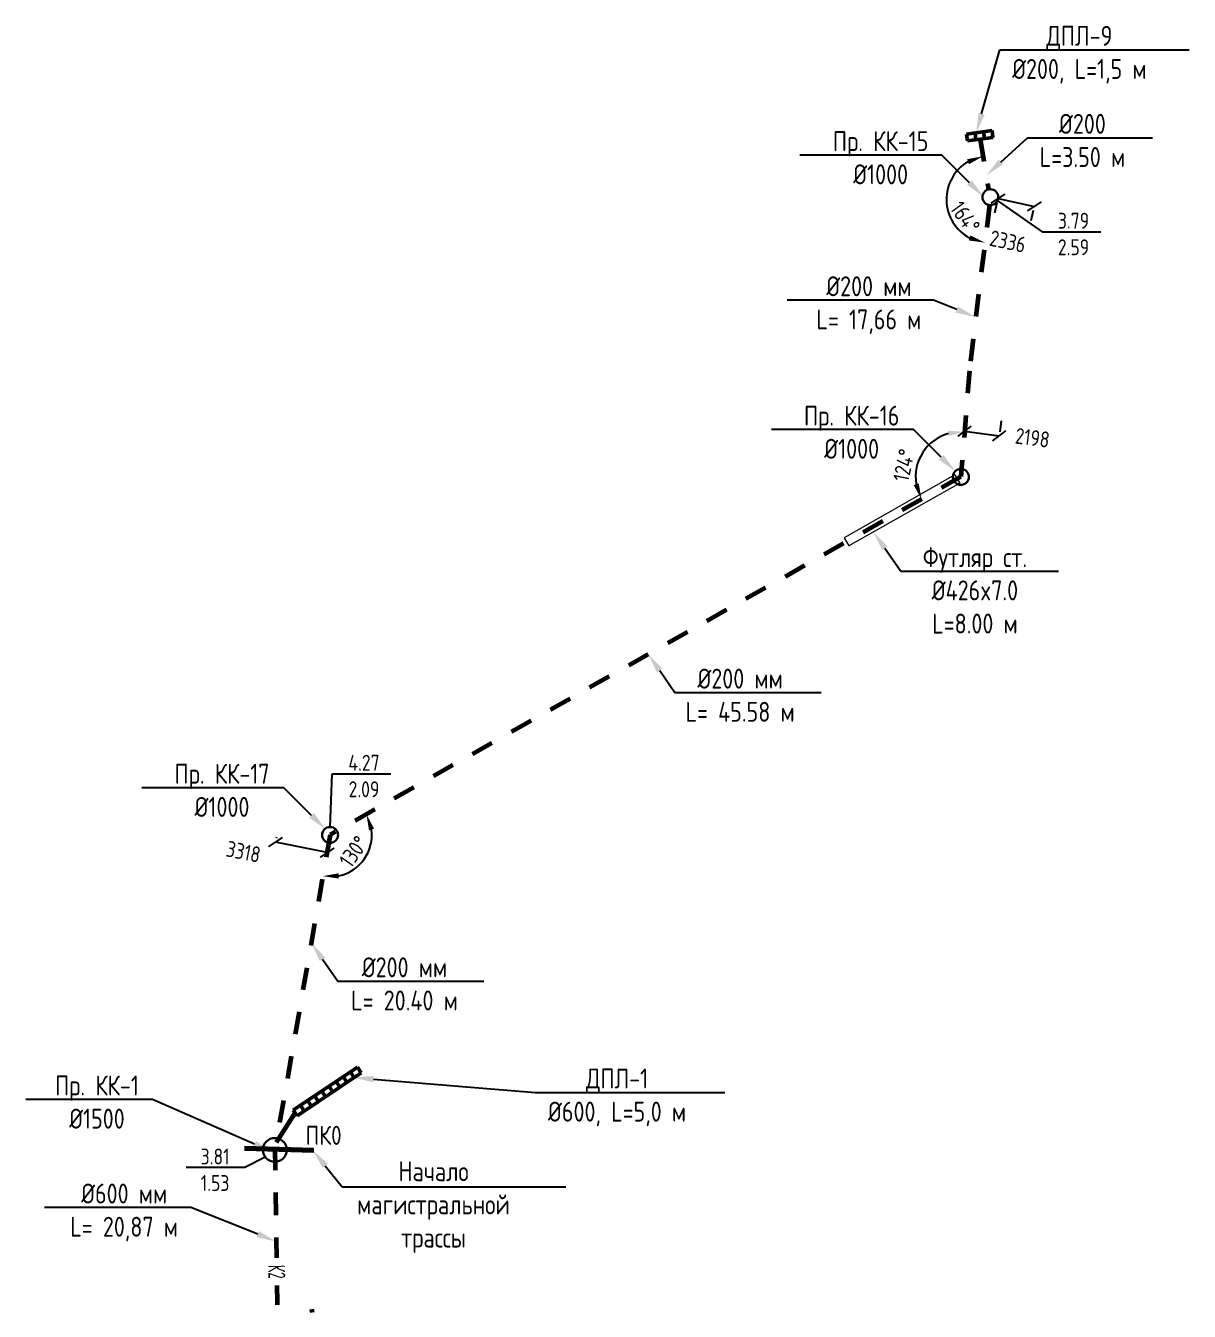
# Model space of a CAD drawing. Header units: millimetres. Extents: x 23834235 to 25435680, y -11289 to 22997815.
# Drawn here: x 25300945 to 25374028, y 22779408 to 22860162 of the extents above; entities that cross this region are included whole.
import ezdxf
from ezdxf import colors
from ezdxf.entities.mleader import LeaderData, LeaderLine
from ezdxf.math import Vec2, Vec3

# ---------------------------------------------------------------- set-up
doc = ezdxf.new("R2010")
doc.units = ezdxf.units.MM
doc.set_wipeout_variables(frame=1)
doc.linetypes.add('Штриховая', pattern=[2822.222233, 1411.111116, -1411.111116])
for name, color, linetype, lineweight in [('ВК_Текст', 7, 'Continuous', 25), ('Колодца К2', 30, 'Continuous', 30), ('Лотки К2', 30, 'Continuous', 30), ('Пикеты', 1, 'Continuous', 60), ('Труба К2', 7, 'Continuous', 60)]:
    doc.layers.add(name, color=color, linetype=linetype, lineweight=lineweight)
doc.layers.add('Выноски', color=7, linetype='Continuous')
doc.styles.add('GOST 2.304', font='GOST_type.ttf')
doc.styles.add('GOST_100', font='cs_gost2304.shx', dxfattribs={"width": 0.7, "height": 300})
doc.styles.get("Standard").update_dxf_attribs({"font": 'arial.ttf'})
doc.dimstyles.new('ISO-25', dxfattribs={"dimtxt": 2.5, "dimasz": 2.5, "dimexe": 1.25, "dimexo": 0.625, "dimtad": 1, "dimtxsty": 'Standard', "dimcen": 2.5, "dimadec": 0, "dimazin": 0, "dimtfac": 1, "dimtmove": 0, "dimatfit": 3, "dimfxl": 1, "dimarcsym": 0})
doc.dimstyles.new('STANDARD$0', dxfattribs={"dimscale": 100, "dimtxt": 2.5, "dimasz": 1, "dimexe": 0.5, "dimexo": 2, "dimgap": 1, "dimtad": 1, "dimdec": 0, "dimzin": 0, "dimdsep": 46, "dimtxsty": 'Standard', "dimblk1": 'OBLIQUE', "dimblk2": 'OBLIQUE', "dimsah": 1, "dimcen": 2, "dimadec": 0, "dimazin": 0, "dimtfac": 1, "dimtdec": 4, "dimtofl": 0, "dimtmove": 2, "dimatfit": 3, "dimldrblk": 'OBLIQUE', "dimfxl": 1, "dimtolj": 1, "dimtzin": 0, "dimarcsym": 0})

# ---------------------------------------------------------------- blocks, each defined once
blk = doc.blocks.new('*U4')
at = {"color": 255}
blk.add_wipeout([(-200, 125), (200, 125), (200, -125), (-200, -125)], dxfattribs=at)
at = {"layer": 'ВК_Текст', "insert": (0, 0), "char_height": 250, "attachment_point": 5, "style": 'GOST_100'}
blk.add_mtext('К2', dxfattribs=at)
blk = doc.blocks.new('_ArchTick')
at = {"color": 0, "linetype": 'ByBlock', "const_width": 0.15}
blk.add_lwpolyline([(-0.5, -0.5), (0.5, 0.5)], dxfattribs=at)
blk = doc.blocks.new('*D13')
at = {"color": 0, "lineweight": -2, "transparency": 16777216}
for p, q in [((25361823, 22848413), (25361962, 22849059)), ((25362015, 22849303), (25364299, 22848812)), ((25364107, 22847922), (25364246, 22848568))]:
    blk.add_line(p, q, dxfattribs=at)
at = {"color": 0, "lineweight": -2, "transparency": 16777216, "xscale": 750.0000000000001, "yscale": 750.0000000000001, "zscale": 750.0000000000001}
for p, rotation in [((25362015, 22849303), 167.8735623773053), ((25364299, 22848812), 347.8735623773052)]:
    blk.add_blockref('_ArchTick', p, dxfattribs=dict(at, rotation=rotation))
at = {"color": 0, "transparency": 16777216, "insert": (25362631, 22846611), "char_height": 1000, "attachment_point": 5, "rotation": 347.87356, "style": 'GOST 2.304'}
blk.add_mtext('\\A1;2336', dxfattribs=at)
blk = doc.blocks.new('_Oblique')
at = {"color": 0, "linetype": 'ByBlock', "lineweight": -2}
blk.add_line((-0.5, -0.5), (0.5, 0.5), dxfattribs=at)
blk = doc.blocks.new('*D9')
at = {"color": 0, "lineweight": -2, "transparency": 16777216}
for p, q in [((25360031, 22835623), (25359941, 22834938)), ((25362211, 22835337), (25362121, 22834652)), ((25359909, 22834690), (25362088, 22834404))]:
    blk.add_line(p, q, dxfattribs=at)
at = {"color": 0, "lineweight": -2, "transparency": 16777216, "xscale": 750.0000000000001, "yscale": 750.0000000000001, "zscale": 750.0000000000001}
for p, rotation in [((25359909, 22834690), 172.5132676109116), ((25362088, 22834404), 352.5132676109116)]:
    blk.add_blockref('_ArchTick', p, dxfattribs=dict(at, rotation=rotation))
at = {"color": 0, "transparency": 16777216, "insert": (25364181, 22834278), "char_height": 1000, "attachment_point": 5, "rotation": 352.51327, "style": 'GOST 2.304'}
blk.add_mtext('\\A1;2198', dxfattribs=at)
blk = doc.blocks.new('*D11')
at = {"color": 0, "lineweight": -2, "transparency": 16777216}
for p, q in [((25316698, 22809196), (25316683, 22809126)), ((25319885, 22808219), (25316634, 22808881)), ((25319949, 22808534), (25319935, 22808464))]:
    blk.add_line(p, q, dxfattribs=at)
at = {"color": 0, "lineweight": -2, "transparency": 16777216, "xscale": 750.0000000000001, "yscale": 750.0000000000001, "zscale": 750.0000000000001}
for p, rotation in [((25316634, 22808881), 168.4884245579586), ((25319885, 22808219), 348.4884245579586)]:
    blk.add_blockref('_ArchTick', p, dxfattribs=dict(at, rotation=rotation))
at = {"color": 0, "transparency": 16777216, "insert": (25314624, 22808271), "char_height": 1000, "attachment_point": 5, "rotation": 348.48842, "style": 'GOST 2.304'}
blk.add_mtext('\\A1;3318', dxfattribs=at)
blk = doc.blocks.new('_None')
blk = doc.blocks.new('*D14')
at = {"color": 0, "lineweight": -2, "transparency": 16777216}
blk.add_arc((25361517, 22849256), 2741, 120.36111, 242.08506, dxfattribs=at)
at = {"color": 0, "transparency": 16777216}
for points in [[(25360075, 22851777), (25360189, 22851464), (25361073, 22851960)], [(25360284, 22846993), (25360184, 22846675), (25361188, 22846535)]]:
    blk.add_solid(points, dxfattribs=at)
at = {"color": 0, "transparency": 16777216, "insert": (25359954, 22848129), "char_height": 1000, "attachment_point": 5, "rotation": 305.78707, "style": 'GOST 2.304'}
blk.add_mtext('164°', dxfattribs=at)
blk = doc.blocks.new('*D15')
at = {"color": 0, "lineweight": -2, "transparency": 16777216}
blk.add_arc((25359683, 22831820), 2843, 105.68769, 189.32344, dxfattribs=at)
at = {"color": 0, "transparency": 16777216}
for points in [[(25358898, 22834723), (25358930, 22834392), (25359909, 22834654)], [(25357034, 22831415), (25356720, 22831304), (25357210, 22830417)]]:
    blk.add_solid(points, dxfattribs=at)
at = {"color": 0, "transparency": 16777216, "insert": (25356101, 22832556), "char_height": 1000, "attachment_point": 5, "rotation": 78.3875, "style": 'GOST 2.304'}
blk.add_mtext('124°', dxfattribs=at)
blk = doc.blocks.new('*D16')
at = {"color": 0, "lineweight": -2, "transparency": 16777216}
blk.add_arc((25320060, 22809329), 2628, 281.99776, 7.6492, dxfattribs=at)
at = {"color": 0, "transparency": 16777216}
for points in [[(25322507, 22809626), (25322823, 22809732), (25322346, 22810626)], [(25320610, 22806591), (25320604, 22806924), (25319607, 22806740)]]:
    blk.add_solid(points, dxfattribs=at)
at = {"color": 0, "transparency": 16777216, "insert": (25321544, 22808283), "char_height": 1000, "attachment_point": 5, "rotation": 54.82348, "style": 'GOST 2.304'}
blk.add_mtext('130°', dxfattribs=at)

msp = doc.modelspace()

# ---------------------------------------------------------------- linework, layer by layer
at = {"color": 6, "lineweight": 20}
for p, q in [((25359312.672, 22831952.77), (25352355.412, 22828003.525)), ((25359312.672, 22831952.77), (25359606.73, 22831434.738)), ((25359606.73, 22831434.738), (25352649.47, 22827485.493)), ((25352355.412, 22828003.525), (25352649.47, 22827485.493))]:
    msp.add_line(p, q, dxfattribs=at)
at = {"color": 18, "lineweight": 50, "true_color": 0x000000}
msp.add_line((25318794.64, 22779408.093), (25319056.319, 22779447.675), dxfattribs=at)
at = {"layer": 'Колодца К2'}
for centre, radius in [((25361533.537, 22849390.673), 500), ((25359682.776, 22831820.381, 4000), 500), ((25320060.178, 22809328.863, 4000), 500), ((25316594.811, 22789542.902), 750)]:
    msp.add_circle(centre, radius, dxfattribs=at)
at = {"layer": 'Лотки К2', "lineweight": 50}
for p, q in [((25360036.165, 22853351.618, 195140.312), (25361636.903, 22853573.601, 116155.31)), ((25361103.324, 22853499.606, 142483.644), (25361162.855, 22853070.322, -79060.087)), ((25361636.903, 22853573.601, 116155.31), (25361696.434, 22853144.316, -105388.421)), ((25360036.165, 22853351.618, 195140.312), (25360095.696, 22852922.333, -26403.419)), ((25360095.696, 22852922.333, -26403.419), (25361696.434, 22853144.316, -105388.421)), ((25360569.744, 22853425.612, 168811.978), (25360629.276, 22852996.327, -52731.753)), ((25317751.585, 22792047.915, 195140.312), (25321776.624, 22794750.473, -41814.696)), ((25321776.624, 22794750.473, -41814.696), (25322018.214, 22794390.663, -263358.426)), ((25317993.175, 22791688.105, -26403.419), (25322018.214, 22794390.663, -263358.426)), ((25320434.944, 22793849.621, 37170.307), (25320676.534, 22793489.81, -184373.424)), ((25320882.171, 22794149.905, 10841.973), (25321123.761, 22793790.095, -210701.758)), ((25321329.397, 22794450.189, -15486.361), (25321570.987, 22794090.379, -237030.092)), ((25319093.265, 22792948.768, 116155.31), (25319334.855, 22792588.958, -105388.421)), ((25319540.491, 22793249.052, 89826.975), (25319782.081, 22792889.242, -131716.755)), ((25319987.718, 22793549.336, 63498.641), (25320229.308, 22793189.526, -158045.09)), ((25318198.812, 22792348.2, 168811.978), (25318440.402, 22791988.389, -52731.753)), ((25318646.038, 22792648.484, 142483.644), (25318887.628, 22792288.673, -79060.087)), ((25317751.585, 22792047.915, 195140.312), (25317993.175, 22791688.105, -26403.419))]:
    msp.add_line(p, q, dxfattribs=at)
at = {"layer": 'Пикеты', "color": 240, "lineweight": 70, "true_color": 0xed1f24}
msp.add_line((25314679.33, 22789663.723), (25319032.112, 22789527.331), dxfattribs=at)
at = {"layer": 'Труба К2', "linetype": 'Штриховая', "ltscale": 20}
msp.add_line((25316692.81, 22790033.204), (25317872.38, 22791868.01, 84368.447), dxfattribs=at)
at = {"layer": 'Труба К2', "linetype": 'Штриховая'}
for points, elevation in [([(25360896.065, 22853033.325), (25361415.185, 22849876.464)], -65895.92), ([(25361473.538, 22848894.286), (25360215.783, 22838488.689), (25359682.776, 22831820.381), (25320060.178, 22809328.863), (25316681.069, 22790035.405)], 4000)]:
    msp.add_lwpolyline(points, dxfattribs=dict(at, elevation=elevation))
msp.add_lwpolyline([(25316592.553, 22789689.241), (25316766.993, 22778383.926), (25317226.49, 22768658.5), (25316246.5, 22761063.786), (25321021.812, 22735604.712), (25323973.974, 22719865.572), (25322342.622, 22719534.692), (25328321.463, 22674681.46), (25330014.834, 22663216.801)], dxfattribs=at)

# ---------------------------------------------------------------- texts
at = {"layer": 'Пикеты', "style": 'GOST 2.304'}
msp.add_text('ПК0', height=1200, dxfattribs=at).set_placement((25318528.387, 22789861.854))

# ---------------------------------------------------------------- dimensions: what is measured, and where the dimension line sits
for base, line1, line2, picture, middle in [((25359055.378, 22850460.401), ((25361473.538, 22848894.286, 4000), (25360215.783, 22838488.689, 4000)), ((25360896.065, 22853033.325, -65895.92), (25361415.185, 22849876.464, -65895.92)), '*D14', (25359293.954, 22847653.125)), ((25357979.129, 22834096.558), ((25360215.783, 22838488.689, 4000), (25359682.776, 22831820.381, 4000)), ((25359682.776, 22831820.381, 4000), (25320060.178, 22809328.863, 4000)), '*D15', (25356897.84, 22832392.68))]:
    dim = msp.add_angular_dim_2l(base=base, line1=line1, line2=line2, dimstyle='ISO-25', override={"dimscale": 500, "dimtxt": 2, "dimasz": 2, "dimtxsty": 'GOST 2.304'})
    dim.commit()
    dim.dimension.update_dxf_attribs({"geometry": picture, "text_midpoint": middle, "dimtype": 162})
dim = msp.add_aligned_dim(p1=(25362033.537, 22849390.673), p2=(25364317.505, 22848899.931), distance=-89.646, dimstyle='STANDARD$0', override={"dimscale": 500, "dimtxt": 2, "dimasz": 1.5, "dimtxsty": 'GOST 2.304', "dimblk1": 'ArchTick', "dimblk2": 'ArchTick'})
dim.commit()
dim.dimension.update_dxf_attribs({"geometry": '*D13', "text_midpoint": (25362631.065, 22846611.344)})
for base, p1, p2, angle, picture, middle in [((25362088.392, 22834403.913), (25359901.145, 22834631.96), (25362080.72, 22834345.527), 352.51326761, '*D9', (25364181.36, 22834277.52)), ((25316633.594, 22808881.474), (25319749.344, 22807554.113, 4000), (25316498.116, 22808216.267), 168.48842456, '*D11', (25314623.982, 22808270.895))]:
    dim = msp.add_linear_dim(base=base, p1=p1, p2=p2, angle=angle, dimstyle='STANDARD$0', override={"dimscale": 500, "dimtxt": 2, "dimasz": 1.5, "dimtxsty": 'GOST 2.304', "dimblk1": 'ArchTick', "dimblk2": 'ArchTick'})
    dim.commit()
    dim.dimension.update_dxf_attribs({"geometry": picture, "text_midpoint": middle, "dimtype": 161})
dim = msp.add_angular_dim_2l(base=(25321500.865, 22807130.412), line1=((25320060.178, 22809328.863, 4000), (25316681.069, 22790035.405, 4000)), line2=((25359682.776, 22831820.381, 4000), (25320060.178, 22809328.863, 4000)), dimstyle='ISO-25', override={"dimscale": 500, "dimtxt": 2, "dimasz": 2, "dimtxsty": 'GOST 2.304'})
dim.commit()
dim.dimension.update_dxf_attribs({"geometry": '*D16', "text_midpoint": (25321544.212, 22808282.903)})

# ---------------------------------------------------------------- leaders
at = {"layer": 'Выноски', "color": 0, "lineweight": -2}
ml = msp.add_multileader_mtext('Standard', dxfattribs=at)
ml.set_content('{\\C0;ДПЛ-9\\P%%C200, L=1,5 м}', color=5, style='GOST 2.304')
ml.set_leader_properties(lineweight=-3)
ml.build(insert=Vec2(0, 0))
ml.multileader.update_dxf_attribs({"text_left_attachment_type": 6, "text_right_attachment_type": 6, "dogleg_length": 1, "arrow_head_size": 1250, "scale": 500})
ctx = ml.context
ctx.base_point, ctx.scale, ctx.char_height, ctx.arrow_head_size, ctx.landing_gap_size, ctx.plane_origin = Vec3(25362232.428, 22858654.111, 4288), 500, 1250, 1250, 900, Vec3(25361284.795, 22838119.111, 4288)
ctx.left_attachment, ctx.right_attachment, ctx.text_align_type = 6, 6, 1
notes = []
notes.append((ctx, [(0, (1, 1, 0), (25362132.58, 22858654.111, 4288), (1, 0), 99.848, [(1, [(25360642.551, 22853426.327, 4288)], 0, [])])]))
ctx.mtext.insert, ctx.mtext.alignment, ctx.mtext.flow_direction = Vec3(25367125.459, 22860154.111, 4288), 2, 5
ml = msp.add_multileader_mtext('Standard', dxfattribs=at)
ml.set_content('{\\C0;%%C200\\PL=3.50 м}', color=5, style='GOST 2.304')
ml.set_leader_properties(lineweight=-3)
ml.build(insert=Vec2(0, 0))
ml.multileader.update_dxf_attribs({"text_left_attachment_type": 6, "text_right_attachment_type": 6, "dogleg_length": 1, "arrow_head_size": 1250, "scale": 500})
ctx = ml.context
ctx.base_point, ctx.scale, ctx.char_height, ctx.arrow_head_size, ctx.landing_gap_size, ctx.plane_origin = Vec3(25363972.388, 22853121.756, 4288), 500, 1250, 1250, 900, Vec3(25362643.963, 22832727.663, 4288)
ctx.left_attachment, ctx.right_attachment, ctx.text_align_type = 6, 6, 1
notes.append((ctx, [(0, (1, 1, 0), (25363872.541, 22853121.756, 4288), (1, 0), 99.848, [(1, [(25361270.428, 22850756.758, 4288)], 0, [])])]))
ctx.mtext.insert, ctx.mtext.alignment, ctx.mtext.flow_direction = Vec3(25367315.651, 22854621.756, 4288), 2, 5
ml = msp.add_multileader_mtext('Standard', dxfattribs=at)
ml.set_content('{\\C0;Пр. КК-15\\P%%C1000}', color=5, style='GOST 2.304')
ml.set_leader_properties(lineweight=-3)
ml.build(insert=Vec2(0, 0))
ml.multileader.update_dxf_attribs({"text_left_attachment_type": 6, "text_right_attachment_type": 6, "dogleg_length": 1, "arrow_head_size": 1250, "scale": 500})
ctx = ml.context
ctx.base_point, ctx.scale, ctx.char_height, ctx.arrow_head_size, ctx.landing_gap_size, ctx.plane_origin = Vec3(25350896.81, 22852036.156, 4288), 500, 1250, 1250, 900, Vec3(25361752.64, 22834105.528, 4288)
ctx.left_attachment, ctx.right_attachment, ctx.text_align_type = 6, 6, 1
notes.append((ctx, [(1, (1, 1, 0), (25358487.329, 22852036.156, 4288), (-1, 0), 99.848, [(1, [(25361110.396, 22849412.744, 4288)], 0, [])])]))
ctx.mtext.insert, ctx.mtext.alignment, ctx.mtext.flow_direction = Vec3(25354642.146, 22853536.156, 4288), 2, 5
ml = msp.add_multileader_mtext('Standard', dxfattribs=at)
ml.set_content('{\\C0;3.79\\P2.59}', color=5, style='GOST 2.304')
ml.set_leader_properties(lineweight=-3)
ml.set_arrow_properties(name='NONE')
ml.build(insert=Vec2(0, 0))
ml.multileader.update_dxf_attribs({"text_left_attachment_type": 6, "text_right_attachment_type": 6, "dogleg_length": 1, "arrow_head_size": 1250, "scale": 500})
ctx = ml.context
ctx.base_point, ctx.scale, ctx.char_height, ctx.arrow_head_size, ctx.landing_gap_size, ctx.plane_origin = Vec3(25364892.055, 22847213.512, 4000), 500, 1000, 1250, 900, Vec3(25362114.85, 22827792.424, 4000)
ctx.left_attachment, ctx.right_attachment, ctx.text_align_type = 6, 6, 1
notes.append((ctx, [(0, (1, 1, 0), (25364792.207, 22847213.512, 4000), (1, 0), 99.848, [(1, [(25362025.382, 22849147.862, 4000)], 0, [])])]))
ctx.mtext.insert, ctx.mtext.alignment, ctx.mtext.flow_direction = Vec3(25366757.029, 22848413.512, 4000), 2, 5
ml = msp.add_multileader_mtext('Standard', dxfattribs=at)
ml.set_content('{\\C0;%%C200 мм\\PL= 17,66 м}', color=5, style='GOST 2.304')
ml.set_leader_properties(lineweight=-3)
ml.build(insert=Vec2(0, 0))
ml.multileader.update_dxf_attribs({"text_left_attachment_type": 6, "text_right_attachment_type": 6, "dogleg_length": 1, "arrow_head_size": 1250, "scale": 500})
ctx = ml.context
ctx.base_point, ctx.scale, ctx.char_height, ctx.arrow_head_size, ctx.landing_gap_size, ctx.plane_origin = Vec3(25349950.419, 22842920.496), 500, 1250, 1250, 900, Vec3(25346996.968, 22823090.121)
ctx.left_attachment, ctx.right_attachment, ctx.text_align_type = 6, 6, 1
notes.append((ctx, [(1, (1, 1, 0), (25357959.988, 22842920.496), (-1, 0), 99.848, [(1, [(25360587.994, 22841868.288)], 0, [])])]))
ctx.mtext.insert, ctx.mtext.alignment, ctx.mtext.flow_direction = Vec3(25353905.279, 22844420.496), 2, 5
ml = msp.add_multileader_mtext('Standard', dxfattribs=at)
ml.set_content('{\\C0;Пр. КК-16\\P%%C1000}', color=5, style='GOST 2.304')
ml.set_leader_properties(lineweight=-3)
ml.build(insert=Vec2(0, 0))
ml.multileader.update_dxf_attribs({"text_left_attachment_type": 6, "text_right_attachment_type": 6, "dogleg_length": 1, "arrow_head_size": 1250, "scale": 500})
ctx = ml.context
ctx.base_point, ctx.scale, ctx.char_height, ctx.arrow_head_size, ctx.landing_gap_size, ctx.plane_origin = Vec3(25349031.905, 22834794.835, 4288), 500, 1250, 1250, 900, Vec3(25359977.085, 22816864.207, 4288)
ctx.left_attachment, ctx.right_attachment, ctx.text_align_type = 6, 6, 1
notes.append((ctx, [(1, (1, 1, 0), (25356711.774, 22834794.835, 4288), (-1, 0), 99.848, [(1, [(25359334.841, 22832171.422, 4288)], 0, [])])]))
ctx.mtext.insert, ctx.mtext.alignment, ctx.mtext.flow_direction = Vec3(25352821.916, 22836294.835, 4288), 2, 5
ml = msp.add_multileader_mtext('Standard', dxfattribs=at)
ml.set_content('{\\C0;Футляр ст.\\P%%C426x7.0\\PL=8.00 м}', color=5, style='GOST 2.304')
ml.set_leader_properties(lineweight=-3)
ml.build(insert=Vec2(0, 0))
ml.multileader.update_dxf_attribs({"text_left_attachment_type": 6, "text_right_attachment_type": 6, "dogleg_length": 1, "arrow_head_size": 1250, "scale": 500})
ctx = ml.context
ctx.base_point, ctx.scale, ctx.char_height, ctx.arrow_head_size, ctx.landing_gap_size, ctx.plane_origin = Vec3(25356014.78, 22825901.234), 500, 1250, 1250, 900, Vec3(25354161.025, 22806723.13)
ctx.left_attachment, ctx.right_attachment, ctx.text_align_type = 6, 6, 1
notes.append((ctx, [(0, (1, 1, 0), (25355914.933, 22825901.234), (1, 0), 99.848, [(1, [(25354189.899, 22828359.908)], 0, [])])]))
ctx.mtext.insert, ctx.mtext.alignment, ctx.mtext.flow_direction = Vec3(25360564.709, 22827401.234), 2, 5
ml = msp.add_multileader_mtext('Standard', dxfattribs=at)
ml.set_content('{\\C0;%%C200 мм\\PL= 45.58 м}', color=5, style='GOST 2.304')
ml.set_leader_properties(lineweight=-3)
ml.build(insert=Vec2(0, 0))
ml.multileader.update_dxf_attribs({"text_left_attachment_type": 6, "text_right_attachment_type": 6, "dogleg_length": 1, "arrow_head_size": 1250, "scale": 500})
ctx = ml.context
ctx.base_point, ctx.scale, ctx.char_height, ctx.arrow_head_size, ctx.landing_gap_size, ctx.plane_origin = Vec3(25341815.731, 22818273.443, 4000), 500, 1250, 1250, 900, Vec3(25339038.526, 22798852.354, 4000)
ctx.left_attachment, ctx.right_attachment, ctx.text_align_type = 6, 6, 1
notes.append((ctx, [(0, (1, 1, 0), (25341715.883, 22818273.443, 4000), (1, 0), 99.848, [(1, [(25340055.148, 22820678.882, 4000)], 0, [])])]))
ctx.mtext.insert, ctx.mtext.alignment, ctx.mtext.flow_direction = Vec3(25345815.266, 22819773.443, 4000), 2, 5
ml = msp.add_multileader_mtext('Standard', dxfattribs=at)
ml.set_content('{\\C0;4.27\\P2.09}', color=5, style='GOST 2.304')
ml.set_leader_properties(lineweight=-3)
ml.set_arrow_properties(name='NONE')
ml.build(insert=Vec2(0, 0))
ml.multileader.update_dxf_attribs({"text_left_attachment_type": 6, "text_right_attachment_type": 6, "dogleg_length": 1, "arrow_head_size": 1250, "scale": 500})
ctx = ml.context
ctx.base_point, ctx.scale, ctx.char_height, ctx.arrow_head_size, ctx.landing_gap_size, ctx.plane_origin = Vec3(25320290.549, 22813164.365, 4000), 500, 1000, 1250, 900, Vec3(25315832.405, 22793628.468, 4000)
ctx.left_attachment, ctx.right_attachment, ctx.text_align_type = 6, 6, 1
notes.append((ctx, [(0, (1, 1, 0), (25320190.702, 22813164.365, 4000), (1, 0), 99.848, [(1, [(25320060.178, 22809828.863, 4000)], 0, [])])]))
ctx.mtext.insert, ctx.mtext.alignment, ctx.mtext.flow_direction = Vec3(25322191.979, 22814364.365, 4000), 2, 5
ml = msp.add_multileader_mtext('Standard', dxfattribs=at)
ml.set_content('{\\C0;Пр. КК-17\\P%%C1000}', color=5, style='GOST 2.304')
ml.set_leader_properties(lineweight=-3)
ml.build(insert=Vec2(0, 0))
ml.multileader.update_dxf_attribs({"text_left_attachment_type": 6, "text_right_attachment_type": 6, "dogleg_length": 1, "arrow_head_size": 1250, "scale": 500})
ctx = ml.context
ctx.base_point, ctx.scale, ctx.char_height, ctx.arrow_head_size, ctx.landing_gap_size, ctx.plane_origin = Vec3(25309481.22, 22812299.503, 4288), 500, 1250, 1250, 900, Vec3(25320428.187, 22794368.875, 4288)
ctx.left_attachment, ctx.right_attachment, ctx.text_align_type = 6, 6, 1
notes.append((ctx, [(1, (1, 1, 0), (25317162.876, 22812299.503, 4288), (-1, 0), 99.848, [(1, [(25319785.943, 22809676.09, 4288)], 0, [])])]))
ctx.mtext.insert, ctx.mtext.alignment, ctx.mtext.flow_direction = Vec3(25313272.124, 22813799.503, 4288), 2, 5
ml = msp.add_multileader_mtext('Standard', dxfattribs=at)
ml.set_content('{\\C0;%%C200 мм\\PL= 20.40 м}', color=5, style='GOST 2.304')
ml.set_leader_properties(lineweight=-3)
ml.build(insert=Vec2(0, 0))
ml.multileader.update_dxf_attribs({"text_left_attachment_type": 6, "text_right_attachment_type": 6, "dogleg_length": 1, "arrow_head_size": 1250, "scale": 500})
ctx = ml.context
ctx.base_point, ctx.scale, ctx.char_height, ctx.arrow_head_size, ctx.landing_gap_size, ctx.plane_origin = Vec3(25320643.332, 22800141.223, 4000), 500, 1250, 1250, 900, Vec3(25317866.127, 22780720.135, 4000)
ctx.left_attachment, ctx.right_attachment, ctx.text_align_type = 6, 6, 1
notes.append((ctx, [(0, (1, 1, 0), (25320543.484, 22800141.223, 4000), (1, 0), 99.848, [(1, [(25318882.75, 22802546.663, 4000)], 0, [])])]))
ctx.mtext.insert, ctx.mtext.alignment, ctx.mtext.flow_direction = Vec3(25324732.217, 22801641.223, 4000), 2, 5
ml = msp.add_multileader_mtext('Standard', dxfattribs=at)
ml.set_content('{\\C0;ДПЛ-1\\P%%C600, L=5,0 м}', color=5, style='GOST 2.304')
ml.set_leader_properties(lineweight=-3)
ml.build(insert=Vec2(0, 0))
ml.multileader.update_dxf_attribs({"text_left_attachment_type": 6, "text_right_attachment_type": 6, "dogleg_length": 1, "arrow_head_size": 1250, "scale": 500})
ctx = ml.context
ctx.base_point, ctx.scale, ctx.char_height, ctx.arrow_head_size, ctx.landing_gap_size, ctx.plane_origin = Vec3(25333058.558, 22793157.257, 142483.644), 500, 1250, 1250, 900, Vec3(25307026.478, 22777561.34, 142483.644)
ctx.left_attachment, ctx.right_attachment, ctx.text_align_type = 6, 6, 1
notes.append((ctx, [(0, (1, 1, 0), (25332958.711, 22793157.257, 142483.644), (1, 0), 99.848, [(1, [(25321537.022, 22794093.105, 142483.644)], 0, [])])]))
ctx.mtext.insert, ctx.mtext.alignment, ctx.mtext.flow_direction = Vec3(25338085.613, 22794657.257, 142483.644), 2, 5
ml = msp.add_multileader_mtext('Standard', dxfattribs=at)
ml.set_content('{\\C0;Пр. КК-1\\P%%C1500}', color=5, style='GOST 2.304')
ml.set_leader_properties(lineweight=-3)
ml.build(insert=Vec2(0, 0))
ml.multileader.update_dxf_attribs({"text_left_attachment_type": 6, "text_right_attachment_type": 6, "dogleg_length": 1, "arrow_head_size": 1250, "scale": 500})
ctx = ml.context
ctx.base_point, ctx.scale, ctx.char_height, ctx.arrow_head_size, ctx.landing_gap_size, ctx.plane_origin = Vec3(25302029.457, 22792716.888, 4288), 500, 1250, 1250, 900, Vec3(25317113.275, 22774107.757, 4288)
ctx.left_attachment, ctx.right_attachment, ctx.text_align_type = 6, 6, 1
notes.append((ctx, [(1, (1, 1, 0), (25308905.18, 22792716.888, 4288), (-1, 0), 99.848, [(1, [(25316471.03, 22789414.972, 4288)], 0, [])])]))
ctx.mtext.insert, ctx.mtext.alignment, ctx.mtext.flow_direction = Vec3(25305417.395, 22794216.888, 4288), 2, 5
ml = msp.add_multileader_mtext('Standard', dxfattribs=at)
ml.set_content('{\\C0;3.81\\P1.53}', color=5, style='GOST 2.304')
ml.set_leader_properties(lineweight=-3)
ml.set_arrow_properties(name='NONE')
ml.build(insert=Vec2(0, 0))
ml.multileader.update_dxf_attribs({"text_left_attachment_type": 6, "text_right_attachment_type": 6, "dogleg_length": 1, "arrow_head_size": 1250, "scale": 500})
ctx = ml.context
ctx.base_point, ctx.scale, ctx.char_height, ctx.arrow_head_size, ctx.landing_gap_size, ctx.plane_origin = Vec3(25311084.651, 22788430.188, 4000), 500, 1000, 1250, 900, Vec3(25306339.159, 22768894.29, 4000)
ctx.left_attachment, ctx.right_attachment, ctx.text_align_type = 6, 6, 1
notes.append((ctx, [(1, (1, 1, 0), (25314700.01, 22788430.188, 4000), (-1, 0), 99.848, [(1, [(25315991.336, 22789097.573, 4000)], 0, [])])]))
ctx.mtext.insert, ctx.mtext.alignment, ctx.mtext.flow_direction = Vec3(25312842.407, 22789630.188, 4000), 2, 5
ml = msp.add_multileader_mtext('Standard', dxfattribs=at)
ml.set_content('{\\C0;Начало\\Pмагистральной\\Pтрассы}', color=5, style='GOST 2.304')
ml.set_leader_properties(lineweight=-3)
ml.build(insert=Vec2(0, 0))
ml.multileader.update_dxf_attribs({"text_left_attachment_type": 6, "text_right_attachment_type": 6, "dogleg_length": 1, "arrow_head_size": 1250, "scale": 500})
ctx = ml.context
ctx.base_point, ctx.scale, ctx.char_height, ctx.arrow_head_size, ctx.landing_gap_size, ctx.plane_origin = Vec3(25320921.527, 22787221.647, 4288), 500, 1250, 1250, 900, Vec3(25337012.983, 22769966.188, 4288)
ctx.left_attachment, ctx.right_attachment, ctx.text_align_type = 6, 6, 1
notes.append((ctx, [(0, (1, 1, 0), (25320821.679, 22787221.647, 4288), (1, 0), 99.848, [(1, [(25318972.877, 22789529.187, 4288)], 0, [])])]))
ctx.mtext.insert, ctx.mtext.alignment, ctx.mtext.flow_direction = Vec3(25326557.052, 22788829.045, 4288), 2, 5
for ctx, leaders in notes:
    for number, flags, end, landing, length, lines in leaders:
        leader = LeaderData()
        leader.index, (leader.has_last_leader_line, leader.has_dogleg_vector, leader.attachment_direction) = number, flags
        leader.last_leader_point, leader.dogleg_vector, leader.dogleg_length = Vec3(end), Vec3(landing), length
        for number, points, colour, breaks in lines:
            line = LeaderLine()
            line.index, line.vertices, line.color, line.breaks = number, Vec3.list(points), colors.encode_raw_color(colour), breaks
            leader.lines.append(line)
        ctx.leaders.append(leader)

# ---------------------------------------------------------------- next in the draw order: block references
at = {"layer": 'ВК_Текст', "xscale": 4.266666666666672, "yscale": 4.266666666666672, "zscale": 4.266666666666672, "rotation": 270.8663828982721}
msp.add_blockref('*U4', (25316712.754, 22781893.85), dxfattribs=at)

# ---------------------------------------------------------------- next in the draw order: leaders
at = {"layer": 'Выноски', "color": 0, "lineweight": -2}
ml = msp.add_multileader_mtext('Standard', dxfattribs=at)
ml.set_content('{\\C0;%%C600 мм\\PL= 20,87 м}', color=5, style='GOST 2.304')
ml.set_leader_properties(lineweight=-3)
ml.build(insert=Vec2(0, 0))
ml.multileader.update_dxf_attribs({"text_left_attachment_type": 6, "text_right_attachment_type": 6, "dogleg_length": 1, "arrow_head_size": 1250, "scale": 500})
ctx = ml.context
ctx.base_point, ctx.scale, ctx.char_height, ctx.arrow_head_size, ctx.landing_gap_size, ctx.plane_origin = Vec3(25303037.029, 22785927.973), 500, 1250, 1250, 900, Vec3(25303092.583, 22765009.812)
ctx.left_attachment, ctx.right_attachment, ctx.text_align_type = 6, 6, 1
notes = []
notes.append((ctx, [(1, (1, 1, 0), (25311314.647, 22785927.973), (-1, 0), 99.848, [(1, [(25316683.609, 22783787.978)], 0, [])])]))
ctx.mtext.insert, ctx.mtext.alignment, ctx.mtext.flow_direction = Vec3(25307125.914, 22787427.973), 2, 5
for ctx, leaders in notes:
    for number, flags, end, landing, length, lines in leaders:
        leader = LeaderData()
        leader.index, (leader.has_last_leader_line, leader.has_dogleg_vector, leader.attachment_direction) = number, flags
        leader.last_leader_point, leader.dogleg_vector, leader.dogleg_length = Vec3(end), Vec3(landing), length
        for number, points, colour, breaks in lines:
            line = LeaderLine()
            line.index, line.vertices, line.color, line.breaks = number, Vec3.list(points), colors.encode_raw_color(colour), breaks
            leader.lines.append(line)
        ctx.leaders.append(leader)

doc.saveas('drawing.dxf')
